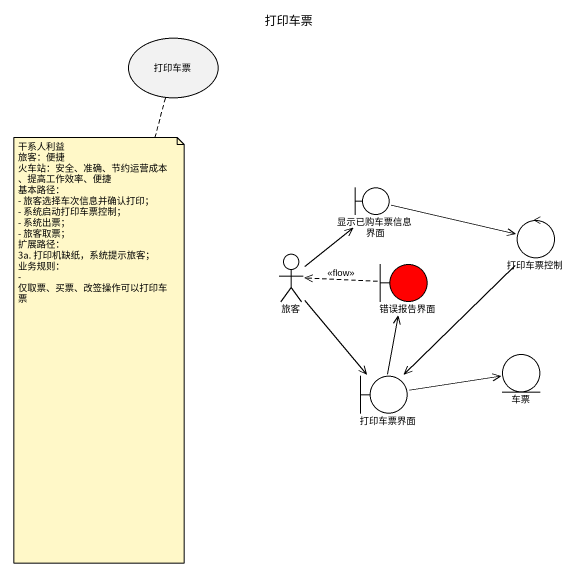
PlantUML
@startuml
title 打印车票
usecase 打印车票
boundary 显示已购车票信息界面
control 打印车票控制
actor 旅客
boundary 错误报告界面 #FF0000
entity 车票
boundary 打印车票界面
显示已购车票信息界面 -right-> 打印车票控制
打印车票控制 --> 打印车票界面
旅客 -up-> 显示已购车票信息界面
旅客 --> 打印车票界面
错误报告界面 .left.> 旅客 : <<flow>>
打印车票界面 -up-> 错误报告界面
打印车票界面 -right-> 车票
note bottom of 打印车票
  干系人利益
  旅客：便捷
  火车站：安全、准确、节约运营成本、提高工作效率、便捷
  基本路径：
  - 旅客选择车次信息并确认打印；
  - 系统启动打印车票控制；
  - 系统出票；
  - 旅客取票；
  扩展路径：
  3a. 打印机缺纸，系统提示旅客；
  业务规则：
  - 仅取票、买票、改签操作可以打印车票
end note
@enduml
